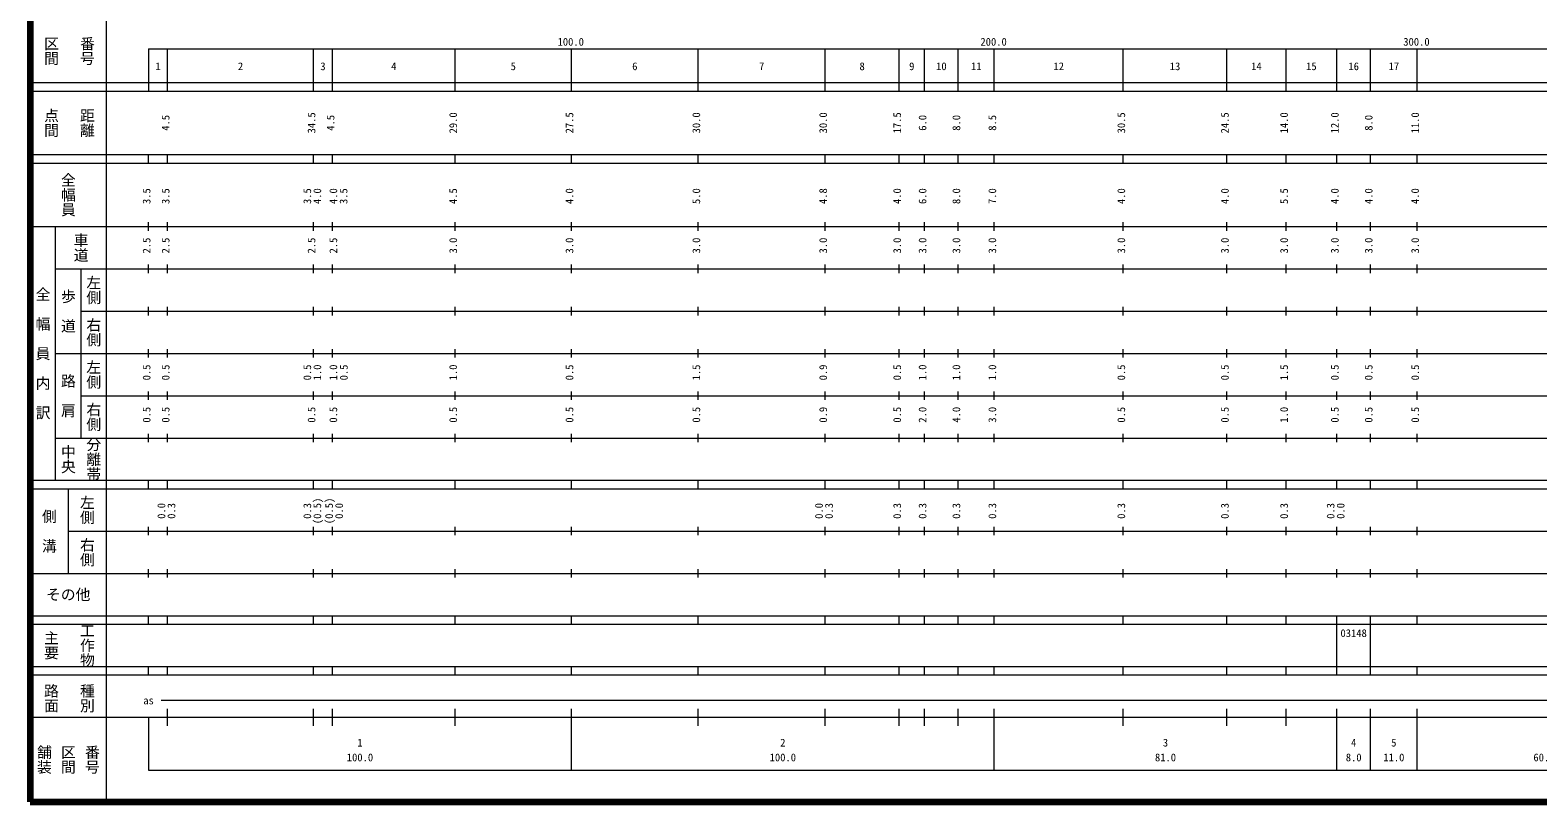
# Model space of a CAD drawing. Units: millimetres on the paper, enlarged 1000 times. Extents: x 40000 to 680000, y 20000 to 380000.
# Drawn here: x 40000 to 396552, y 20000 to 202409 of the extents above; entities that cross this region are included whole.
import ezdxf
from ezdxf.enums import TextEntityAlignment as Align

# ---------------------------------------------------------------- set-up
doc = ezdxf.new("R2010")
doc.units = ezdxf.units.MM
doc.header["$LTSCALE"] = 1000
doc.layers.add('M-TTL', color=2, linetype='Continuous', lineweight=140)
doc.layers.add('M-TTL-BAND', color=7, linetype='Continuous', lineweight=13)
doc.styles.add('@ＭＳ ゴシック', font='')
doc.styles.add('ＭＳ ゴシック', font='')
doc.styles.get('@ＭＳ ゴシック').set_extended_font_data('@MS Gothic')
doc.styles.get('ＭＳ ゴシック').set_extended_font_data('MS Gothic')

msp = doc.modelspace()

# ---------------------------------------------------------------- linework, layer by layer
at = {"layer": 'M-TTL'}
for p, q in [((40000, 380000), (40000, 20000)), ((40000, 20000), (680000, 20000))]:
    msp.add_line(p, q, dxfattribs=at)
at = {"layer": 'M-TTL-BAND'}
for p, q in [((58000, 370000), (58000, 20000)), ((68000, 198000), (579000, 198000)), ((68000, 198000), (68000, 188000)), ((72500, 188000), (72500, 198000)), ((107000, 188000), (107000, 198000)), ((111500, 188000), (111500, 198000)), ((140500, 188000), (140500, 198000)), ((168000, 188000), (168000, 198000)), ((198000, 188000), (198000, 198000)), ((228000, 188000), (228000, 198000)), ((245500, 188000), (245500, 198000)), ((251500, 188000), (251500, 198000)), ((259500, 188000), (259500, 198000)), ((268000, 188000), (268000, 198000)), ((298500, 188000), (298500, 198000)), ((323000, 188000), (323000, 198000)), ((337000, 188000), (337000, 198000)), ((349000, 188000), (349000, 198000)), ((357000, 188000), (357000, 198000)), ((368000, 188000), (368000, 198000)), ((40000, 190000), (579000, 190000)), ((40000, 188000), (579000, 188000)), ((40000, 173000), (579000, 173000)), ((68000, 171000), (68000, 173000)), ((72500, 171000), (72500, 173000)), ((107000, 171000), (107000, 173000)), ((111500, 171000), (111500, 173000)), ((140500, 171000), (140500, 173000)), ((168000, 171000), (168000, 173000)), ((198000, 171000), (198000, 173000)), ((228000, 171000), (228000, 173000)), ((245500, 171000), (245500, 173000)), ((251500, 171000), (251500, 173000)), ((259500, 171000), (259500, 173000)), ((268000, 171000), (268000, 173000)), ((298500, 171000), (298500, 173000)), ((323000, 171000), (323000, 173000)), ((337000, 171000), (337000, 173000)), ((349000, 171000), (349000, 173000)), ((357000, 171000), (357000, 173000)), ((368000, 171000), (368000, 173000)), ((40000, 171000), (579000, 171000)), ((68000, 155000), (68000, 157000)), ((72500, 155000), (72500, 157000)), ((107000, 155000), (107000, 157000)), ((111500, 155000), (111500, 157000)), ((140500, 155000), (140500, 157000)), ((168000, 155000), (168000, 157000)), ((198000, 155000), (198000, 157000)), ((228000, 155000), (228000, 157000)), ((245500, 155000), (245500, 157000)), ((251500, 155000), (251500, 157000)), ((259500, 155000), (259500, 157000)), ((268000, 155000), (268000, 157000)), ((298500, 155000), (298500, 157000)), ((323000, 155000), (323000, 157000)), ((337000, 155000), (337000, 157000)), ((349000, 155000), (349000, 157000)), ((357000, 155000), (357000, 157000)), ((368000, 155000), (368000, 157000)), ((40000, 156000), (579000, 156000)), ((46000, 96000), (46000, 156000)), ((68000, 145000), (68000, 147000)), ((72500, 145000), (72500, 147000)), ((107000, 145000), (107000, 147000)), ((111500, 145000), (111500, 147000)), ((140500, 145000), (140500, 147000)), ((168000, 145000), (168000, 147000)), ((198000, 145000), (198000, 147000)), ((228000, 145000), (228000, 147000)), ((245500, 145000), (245500, 147000)), ((251500, 145000), (251500, 147000)), ((259500, 145000), (259500, 147000)), ((268000, 145000), (268000, 147000)), ((298500, 145000), (298500, 147000)), ((323000, 145000), (323000, 147000)), ((337000, 145000), (337000, 147000)), ((349000, 145000), (349000, 147000)), ((357000, 145000), (357000, 147000)), ((368000, 145000), (368000, 147000)), ((46000, 146000), (579000, 146000)), ((52000, 146000), (52000, 106000)), ((52000, 136000), (579000, 136000)), ((68000, 135000), (68000, 137000)), ((72500, 135000), (72500, 137000)), ((107000, 135000), (107000, 137000)), ((111500, 135000), (111500, 137000)), ((140500, 135000), (140500, 137000)), ((168000, 135000), (168000, 137000)), ((198000, 135000), (198000, 137000)), ((228000, 135000), (228000, 137000)), ((245500, 135000), (245500, 137000)), ((251500, 135000), (251500, 137000)), ((259500, 135000), (259500, 137000)), ((268000, 135000), (268000, 137000)), ((298500, 135000), (298500, 137000)), ((323000, 135000), (323000, 137000)), ((337000, 135000), (337000, 137000)), ((349000, 135000), (349000, 137000)), ((357000, 135000), (357000, 137000)), ((368000, 135000), (368000, 137000)), ((46000, 126000), (579000, 126000)), ((68000, 125000), (68000, 127000)), ((72500, 125000), (72500, 127000)), ((107000, 125000), (107000, 127000)), ((111500, 125000), (111500, 127000)), ((140500, 125000), (140500, 127000)), ((168000, 125000), (168000, 127000)), ((198000, 125000), (198000, 127000)), ((228000, 125000), (228000, 127000)), ((245500, 125000), (245500, 127000)), ((251500, 125000), (251500, 127000)), ((259500, 125000), (259500, 127000)), ((268000, 125000), (268000, 127000)), ((298500, 125000), (298500, 127000)), ((323000, 125000), (323000, 127000)), ((337000, 125000), (337000, 127000)), ((349000, 125000), (349000, 127000)), ((357000, 125000), (357000, 127000)), ((368000, 125000), (368000, 127000)), ((52000, 116000), (579000, 116000)), ((68000, 115000), (68000, 117000)), ((72500, 115000), (72500, 117000)), ((107000, 115000), (107000, 117000)), ((111500, 115000), (111500, 117000)), ((140500, 115000), (140500, 117000)), ((168000, 115000), (168000, 117000)), ((198000, 115000), (198000, 117000)), ((228000, 115000), (228000, 117000)), ((245500, 115000), (245500, 117000)), ((251500, 115000), (251500, 117000)), ((259500, 115000), (259500, 117000)), ((268000, 115000), (268000, 117000)), ((298500, 115000), (298500, 117000)), ((323000, 115000), (323000, 117000)), ((337000, 115000), (337000, 117000)), ((349000, 115000), (349000, 117000)), ((357000, 115000), (357000, 117000)), ((368000, 115000), (368000, 117000)), ((68000, 105000), (68000, 107000)), ((72500, 105000), (72500, 107000)), ((107000, 105000), (107000, 107000)), ((111500, 105000), (111500, 107000)), ((140500, 105000), (140500, 107000)), ((168000, 105000), (168000, 107000)), ((198000, 105000), (198000, 107000)), ((228000, 105000), (228000, 107000)), ((245500, 105000), (245500, 107000)), ((251500, 105000), (251500, 107000)), ((259500, 105000), (259500, 107000)), ((268000, 105000), (268000, 107000)), ((298500, 105000), (298500, 107000)), ((323000, 105000), (323000, 107000)), ((337000, 105000), (337000, 107000)), ((349000, 105000), (349000, 107000)), ((357000, 105000), (357000, 107000)), ((368000, 105000), (368000, 107000)), ((46000, 106000), (579000, 106000)), ((40000, 96000), (579000, 96000)), ((40000, 94000), (579000, 94000)), ((49000, 94000), (49000, 74000)), ((68000, 94000), (68000, 96000)), ((72500, 94000), (72500, 96000)), ((107000, 94000), (107000, 96000)), ((111500, 94000), (111500, 96000)), ((140500, 94000), (140500, 96000)), ((168000, 94000), (168000, 96000)), ((198000, 94000), (198000, 96000)), ((228000, 94000), (228000, 96000)), ((245500, 94000), (245500, 96000)), ((251500, 94000), (251500, 96000)), ((259500, 94000), (259500, 96000)), ((268000, 94000), (268000, 96000)), ((298500, 94000), (298500, 96000)), ((323000, 94000), (323000, 96000)), ((337000, 94000), (337000, 96000)), ((349000, 94000), (349000, 96000)), ((357000, 94000), (357000, 96000)), ((368000, 94000), (368000, 96000)), ((49000, 84000), (579000, 84000)), ((68000, 83000), (68000, 85000)), ((72500, 83000), (72500, 85000)), ((107000, 83000), (107000, 85000)), ((111500, 83000), (111500, 85000)), ((140500, 83000), (140500, 85000)), ((168000, 83000), (168000, 85000)), ((198000, 83000), (198000, 85000)), ((228000, 83000), (228000, 85000)), ((245500, 83000), (245500, 85000)), ((251500, 83000), (251500, 85000)), ((259500, 83000), (259500, 85000)), ((268000, 83000), (268000, 85000)), ((298500, 83000), (298500, 85000)), ((323000, 83000), (323000, 85000)), ((337000, 83000), (337000, 85000)), ((349000, 83000), (349000, 85000)), ((357000, 83000), (357000, 85000)), ((368000, 83000), (368000, 85000)), ((68000, 73000), (68000, 75000)), ((72500, 73000), (72500, 75000)), ((107000, 73000), (107000, 75000)), ((111500, 73000), (111500, 75000)), ((140500, 73000), (140500, 75000)), ((168000, 73000), (168000, 75000)), ((198000, 73000), (198000, 75000)), ((228000, 73000), (228000, 75000)), ((245500, 73000), (245500, 75000)), ((251500, 73000), (251500, 75000)), ((259500, 73000), (259500, 75000)), ((268000, 73000), (268000, 75000)), ((298500, 73000), (298500, 75000)), ((323000, 73000), (323000, 75000)), ((337000, 73000), (337000, 75000)), ((349000, 73000), (349000, 75000)), ((357000, 73000), (357000, 75000)), ((368000, 73000), (368000, 75000)), ((40000, 74000), (579000, 74000)), ((40000, 64000), (579000, 64000)), ((40000, 62000), (579000, 62000)), ((68000, 62000), (68000, 64000)), ((72500, 62000), (72500, 64000)), ((107000, 62000), (107000, 64000)), ((111500, 62000), (111500, 64000)), ((140500, 62000), (140500, 64000)), ((168000, 62000), (168000, 64000)), ((198000, 62000), (198000, 64000)), ((228000, 62000), (228000, 64000)), ((245500, 62000), (245500, 64000)), ((251500, 62000), (251500, 64000)), ((259500, 62000), (259500, 64000)), ((268000, 62000), (268000, 64000)), ((298500, 62000), (298500, 64000)), ((323000, 62000), (323000, 64000)), ((337000, 62000), (337000, 64000)), ((349000, 62000), (349000, 64000)), ((349000, 52000), (349000, 62000)), ((357000, 62000), (357000, 64000)), ((357000, 52000), (357000, 62000)), ((368000, 62000), (368000, 64000)), ((40000, 52000), (579000, 52000)), ((40000, 50000), (579000, 50000)), ((68000, 50000), (68000, 52000)), ((72500, 50000), (72500, 52000)), ((107000, 50000), (107000, 52000)), ((111500, 50000), (111500, 52000)), ((140500, 50000), (140500, 52000)), ((168000, 50000), (168000, 52000)), ((198000, 50000), (198000, 52000)), ((228000, 50000), (228000, 52000)), ((245500, 50000), (245500, 52000)), ((251500, 50000), (251500, 52000)), ((259500, 50000), (259500, 52000)), ((268000, 50000), (268000, 52000)), ((298500, 50000), (298500, 52000)), ((323000, 50000), (323000, 52000)), ((337000, 50000), (337000, 52000)), ((349000, 50000), (349000, 52000)), ((357000, 50000), (357000, 52000)), ((368000, 50000), (368000, 52000)), ((71000, 44000), (565000, 44000)), ((40000, 40000), (579000, 40000)), ((68000, 40000), (68000, 27500)), ((72500, 38000), (72500, 42000)), ((107000, 38000), (107000, 42000)), ((111500, 38000), (111500, 42000)), ((140500, 38000), (140500, 42000)), ((168000, 27500), (168000, 42000)), ((198000, 38000), (198000, 42000)), ((228000, 38000), (228000, 42000)), ((245500, 38000), (245500, 42000)), ((251500, 38000), (251500, 42000)), ((259500, 38000), (259500, 42000)), ((268000, 27500), (268000, 42000)), ((298500, 38000), (298500, 42000)), ((323000, 38000), (323000, 42000)), ((337000, 38000), (337000, 42000)), ((349000, 27500), (349000, 42000)), ((357000, 27500), (357000, 42000)), ((368000, 27500), (368000, 42000)), ((68000, 27500), (579000, 27500))]:
    msp.add_line(p, q, dxfattribs=at)

# ---------------------------------------------------------------- texts
at = {"layer": 'M-TTL-BAND', "style": '@ＭＳ ゴシック'}
for s, p in [('区間', (45000, 197500)), ('番号', (53500, 197500)), ('点間', (45000, 180500)), ('距離', (53500, 180500)), ('全幅員', (49000, 163500)), ('車道', (52000, 151000)), ('左側', (55000, 141000)), ('全\u3000幅\u3000員\u3000内\u3000訳', (43000, 126000)), ('歩\u3000道', (49000, 136000)), ('右側', (55000, 131000)), ('左側', (55000, 121000)), ('路\u3000肩', (49000, 116000)), ('右側', (55000, 111000)), ('中央', (49000, 101000)), ('分離帯', (55000, 101000)), ('左側', (53500, 89000)), ('側\u3000溝', (44500, 84000)), ('右側', (53500, 79000)), ('工作物', (53500, 57000)), ('主要', (45000, 57000)), ('路面', (45000, 44500)), ('種別', (53500, 44500)), ('舗装', (43333, 30000)), ('区間', (49000, 30000)), ('番号', (54667, 30000))]:
    msp.add_text(s, height=2566, rotation=270, dxfattribs=at).set_placement(p, align=Align.MIDDLE_CENTER)
at = {"layer": 'M-TTL-BAND', "style": 'ＭＳ ゴシック'}
for s, p in [('100.0', (167844, 198195)), ('200.0', (267844, 198195)), ('300.0', (367844, 198195)), ('1', (70250, 192405)), ('2', (89750, 192405)), ('3', (109250, 192405)), ('4', (126000, 192405)), ('5', (154250, 192405)), ('6', (183000, 192405)), ('7', (213000, 192405)), ('8', (236750, 192405)), ('9', (248500, 192405)), ('10', (255500, 192405)), ('11', (263750, 192405)), ('12', (283250, 192405)), ('13', (310750, 192405)), ('14', (330000, 192405)), ('15', (343000, 192405)), ('16', (353000, 192405)), ('17', (362500, 192405)), ('as', (68000, 42500)), ('1', (118000, 32523)), ('2', (218000, 32523)), ('3', (308500, 32523)), ('4', (353000, 32523)), ('5', (362500, 32523)), ('100.0', (118000, 29033)), ('100.0', (218000, 29033)), ('81.0', (308500, 29033)), ('8.0', (353000, 29033)), ('11.0', (362500, 29033)), ('60.0', (398000, 29033))]:
    msp.add_text(s, height=1833, dxfattribs=at).set_placement(p, align=Align.BOTTOM_CENTER)
for s, p in [('4.5', (73500, 180500)), ('34.5', (108000, 180500)), ('4.5', (112500, 180500)), ('29.0', (141500, 180500)), ('27.5', (169000, 180500)), ('30.0', (199000, 180500)), ('30.0', (229000, 180500)), ('17.5', (246500, 180500)), ('6.0', (252500, 180500)), ('8.0', (260500, 180500)), ('8.5', (269000, 180500)), ('30.5', (299500, 180500)), ('24.5', (324000, 180500)), ('14.0', (338000, 180500)), ('12.0', (350000, 180500)), ('8.0', (358000, 180500)), ('11.0', (369000, 180500)), ('3.5', (69000, 163174)), ('3.5', (73500, 163174)), ('3.5', (107000, 163174)), ('4.0', (109370, 163174)), ('4.0', (113156, 163174)), ('3.5', (115579, 163174)), ('4.5', (141500, 163174)), ('4.0', (169000, 163174)), ('5.0', (199000, 163174)), ('4.8', (229000, 163174)), ('4.0', (246500, 163174)), ('6.0', (252500, 163174)), ('8.0', (260500, 163174)), ('7.0', (269000, 163174)), ('4.0', (299500, 163174)), ('4.0', (324000, 163174)), ('5.5', (338000, 163174)), ('4.0', (350000, 163174)), ('4.0', (358000, 163174)), ('4.0', (369000, 163174)), ('2.5', (69000, 151500)), ('2.5', (73500, 151500)), ('2.5', (108000, 151500)), ('2.5', (113156, 151500)), ('3.0', (141500, 151500)), ('3.0', (169000, 151500)), ('3.0', (199000, 151500)), ('3.0', (229000, 151500)), ('3.0', (246500, 151500)), ('3.0', (252500, 151500)), ('3.0', (260500, 151500)), ('3.0', (269000, 151500)), ('3.0', (299500, 151500)), ('3.0', (324000, 151500)), ('3.0', (338000, 151500)), ('3.0', (350000, 151500)), ('3.0', (358000, 151500)), ('3.0', (369000, 151500)), ('0.5', (69000, 121500)), ('0.5', (73500, 121500)), ('0.5', (107000, 121500)), ('1.0', (109370, 121500)), ('1.0', (113156, 121500)), ('0.5', (115644, 121500)), ('1.0', (141500, 121500)), ('0.5', (169000, 121500)), ('1.5', (199000, 121500)), ('0.9', (229000, 121500)), ('0.5', (246500, 121500)), ('1.0', (252500, 121500)), ('1.0', (260500, 121500)), ('1.0', (269000, 121500)), ('0.5', (299500, 121500)), ('0.5', (324000, 121500)), ('1.5', (338000, 121500)), ('0.5', (350000, 121500)), ('0.5', (358000, 121500)), ('0.5', (369000, 121500)), ('0.5', (69000, 111500)), ('0.5', (73500, 111500)), ('0.5', (108000, 111500)), ('0.5', (113156, 111500)), ('0.5', (141500, 111500)), ('0.5', (169000, 111500)), ('0.5', (199000, 111500)), ('0.9', (229000, 111500)), ('0.5', (246500, 111500)), ('2.0', (252500, 111500)), ('4.0', (260500, 111500)), ('3.0', (269000, 111500)), ('0.5', (299500, 111500)), ('0.5', (324000, 111500)), ('1.0', (338000, 111500)), ('0.5', (350000, 111500)), ('0.5', (358000, 111500)), ('0.5', (369000, 111500)), ('0.0', (72500, 88764)), ('0.3', (74870, 88764)), ('0.3', (107000, 88764)), ('(0.5)', (109370, 88764)), ('(0.5)', (112156, 88764)), ('0.0', (114526, 88764)), ('0.0', (228000, 88764)), ('0.3', (230370, 88764)), ('0.3', (246500, 88764)), ('0.3', (252500, 88764)), ('0.3', (260500, 88764)), ('0.3', (269000, 88764)), ('0.3', (299500, 88764)), ('0.3', (324000, 88764)), ('0.3', (338000, 88764)), ('0.3', (349000, 88764)), ('0.0', (351370, 88764))]:
    msp.add_text(s, height=1833, rotation=90, dxfattribs=at).set_placement(p, align=Align.BOTTOM_CENTER)
msp.add_text('その他', height=2566, dxfattribs=at).set_placement((49000, 69000), align=Align.MIDDLE_CENTER)
msp.add_text('03148', height=1833, dxfattribs=at).set_placement((349875, 58405), align=Align.BOTTOM_LEFT)

doc.saveas('drawing.dxf')
